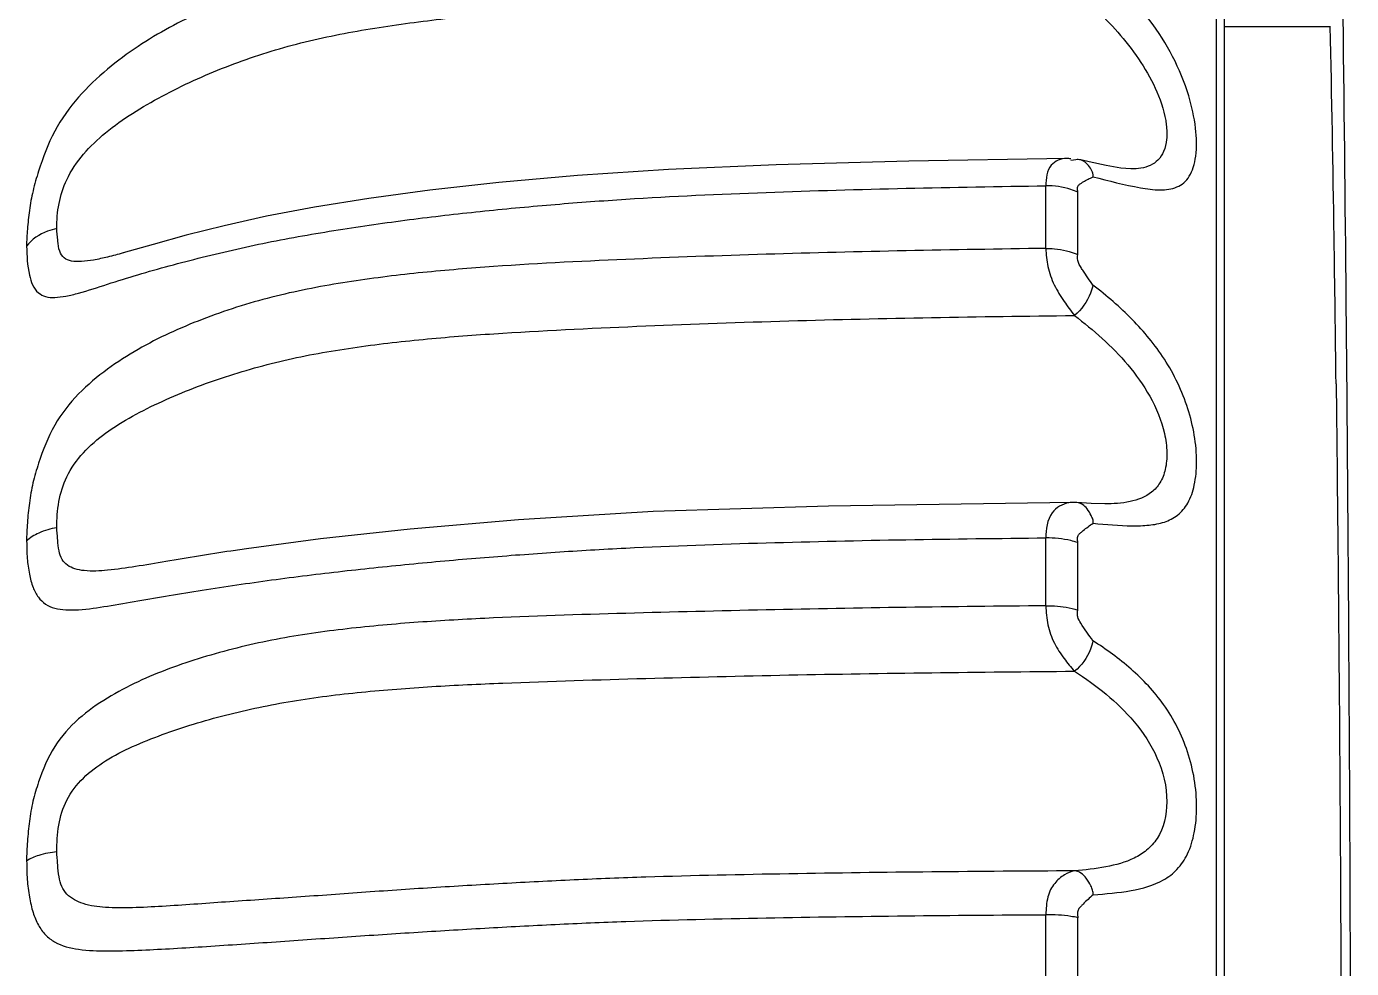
# Model space of a CAD drawing. Header units: millimetres. Extents: x 7426 to 8300, y 123 to 421.
# Drawn here: x 8176.312 to 8178.269, y 350.953 to 352.344 of the extents above; entities that cross this region are included whole.
import ezdxf

# ---------------------------------------------------------------- set-up
doc = ezdxf.new("R2010")
doc.units = ezdxf.units.MM
doc.layers.add('20_ALL_FEATURES', color=7, linetype='Continuous')

msp = doc.modelspace()

# ---------------------------------------------------------------- linework, layer by layer
at = {"layer": '20_ALL_FEATURES', "color": 7, "linetype": 'Continuous'}
for p, q in [((8178.0695, 350.1052), (8178.0693, 353.5644)), ((8178.0814, 349.6092), (8178.0814, 353.5123)), ((8178.0814, 352.3435), (8178.2376, 352.3435)), ((8177.8584, 352.1463), (8177.8544, 352.1458)), ((8177.8619, 352.1468), (8177.8584, 352.1463)), ((8177.9434, 352.1332), (8177.9432, 352.1332)), ((8177.8175, 352.0159), (8177.8175, 352.1083)), ((8177.8647, 352.0068), (8177.8647, 352.0987)), ((8178.2598, 352.0199), (8178.2601, 351.9883)), ((8176.4549, 352.0091), (8176.4548, 352.009)), ((8177.8598, 351.6405), (8177.8559, 351.6407)), ((8177.8631, 351.6405), (8177.8598, 351.6405)), ((8177.9046, 351.6387), (8177.9044, 351.6387)), ((8177.8175, 351.4882), (8177.8175, 351.5884)), ((8176.6172, 351.5694), (8176.6141, 351.569)), ((8177.8647, 351.4817), (8177.8647, 351.5814)), ((8177.8175, 350.9266), (8177.8175, 351.032)), ((8177.8647, 350.9227), (8177.8647, 351.0277))]:
    msp.add_line(p, q, dxfattribs=at)
for points in [[(8177.8479, 352.1487), (8177.6149, 352.1448), (8177.4194, 352.1391), (8177.26, 352.1322), (8177.1256, 352.1234), (8177.0095, 352.1131), (8176.9078, 352.1019), (8176.8178, 352.0897), (8176.7375, 352.0768), (8176.6664, 352.0633), (8176.6038, 352.0494), (8176.548, 352.0353), (8176.499, 352.0217), (8176.4549, 352.0091)], [(8177.9432, 352.1332), (8177.9283, 352.1344), (8177.9066, 352.1382), (8177.8812, 352.1437), (8177.8689, 352.1466)], [(8177.8559, 351.6407), (8177.4965, 351.6354), (8177.2374, 351.6272), (8177.0387, 351.6152), (8176.8786, 351.6014), (8176.7463, 351.5868), (8176.6372, 351.5723), (8176.6173, 351.5693)], [(8177.9045, 351.6387), (8177.8846, 351.6392), (8177.8631, 351.6405)]]:
    msp.add_lwpolyline(points, dxfattribs=at)
for centre, radius, start, end in [((8127.202, 351.2785), 51.0467, 0.84631, 1.19549), ((8177.8482, 352.1185), 0.0301, 84.2351, 90.6523), ((8177.8481, 352.1179), 0.0308, 78.4591, 84.2102), ((8102.1292, 350.8848), 76.1226, 0.701019, 0.863912), ((8177.8561, 351.6102), 0.0304, 90.5, 99.2492)]:
    msp.add_arc(centre, radius, start, end, dxfattribs=at)
for points, knots in [([(8178.2412, 353.1551), (8178.2433, 353.0767), (8178.2519, 352.6983), (8178.2568, 352.3199), (8178.2598, 352.0199)], [0, 0, 0, 0, 0.207319, 1, 1, 1, 1]), ([(8177.8175, 352.4964), (8177.6798, 352.4941), (8177.4729, 352.4891), (8177.1967, 352.4763), (8177.0231, 352.4645), (8176.8837, 352.4491), (8176.7784, 352.4321), (8176.673, 352.4072), (8176.5713, 352.3683), (8176.4902, 352.3253), (8176.4303, 352.2807), (8176.3872, 352.24), (8176.351, 352.1895), (8176.3329, 352.1406), (8176.3213, 352.1012), (8176.316, 352.0725), (8176.3135, 352.0452), (8176.3121, 352.0275), (8176.3123, 352.0191)], [0, 0, 0, 0, 0.24017, 0.360778, 0.482162, 0.543395, 0.605242, 0.668047, 0.731847, 0.794654, 0.827309, 0.861801, 0.89759, 0.934498, 0.952104, 0.969135, 0.985316, 1, 1, 1, 1]), ([(8178.0284, 352.2413), (8178.0164, 352.2812), (8177.9765, 352.3555), (8177.9179, 352.4142), (8177.8871, 352.4407)], [0, 0, 0, 0, 0.506218, 1, 1, 1, 1]), ([(8176.3571, 352.0451), (8176.3564, 352.0696), (8176.3671, 352.1258), (8176.4171, 352.1799), (8176.4688, 352.2161), (8176.5274, 352.25), (8176.6057, 352.2855), (8176.7045, 352.318), (8176.8069, 352.339), (8176.9108, 352.3537), (8177.0508, 352.3672), (8177.2266, 352.3783), (8177.508, 352.3911), (8177.7191, 352.3955), (8177.8598, 352.3973)], [0, 0, 0, 0, 0.045091, 0.100324, 0.130414, 0.161471, 0.224768, 0.288339, 0.352504, 0.416892, 0.48149, 0.611318, 0.741067, 1, 1, 1, 1]), ([(8177.8598, 352.3973), (8177.8839, 352.3767), (8177.9309, 352.3318), (8177.9683, 352.2773), (8177.9815, 352.2469)], [0, 0, 0, 0, 0.48912, 1, 1, 1, 1]), ([(8177.8872, 352.1216), (8177.9103, 352.1158), (8177.943, 352.1071), (8177.9846, 352.1011), (8178.0073, 352.1037), (8178.0217, 352.1124), (8178.0302, 352.1225), (8178.036, 352.1361), (8178.0409, 352.16), (8178.0396, 352.1961), (8178.0331, 352.2256), (8178.0284, 352.2413)], [0, 0, 0, 0, 0.263241, 0.371051, 0.463403, 0.506935, 0.553161, 0.606285, 0.668243, 0.820154, 1, 1, 1, 1]), ([(8177.9815, 352.2469), (8177.9882, 352.2315), (8177.9956, 352.2081), (8177.9966, 352.1778), (8177.9928, 352.1596), (8177.9841, 352.146), (8177.9678, 352.1349), (8177.953, 352.1333), (8177.9434, 352.1332)], [0, 0, 0, 0, 0.340944, 0.487375, 0.609588, 0.711959, 0.805641, 1, 1, 1, 1]), ([(8177.8479, 352.1487), (8177.8397, 352.1486), (8177.8195, 352.1402), (8177.8176, 352.1188), (8177.8175, 352.1083)], [0, 0, 0, 0, 0.436065, 1, 1, 1, 1]), ([(8177.8872, 352.1216), (8177.8879, 352.1229), (8177.887, 352.1263), (8177.8849, 352.1317), (8177.8801, 352.1399), (8177.8736, 352.1455), (8177.8689, 352.1466)], [0, 0, 0, 0, 0.132724, 0.280586, 0.557055, 1, 1, 1, 1]), ([(8177.8647, 352.0987), (8177.8645, 352.1007), (8177.8637, 352.1042), (8177.8652, 352.1095), (8177.8691, 352.1118), (8177.8737, 352.1148), (8177.8798, 352.118), (8177.8847, 352.1204), (8177.8872, 352.1216)], [0, 0, 0, 0, 0.170074, 0.302232, 0.42225, 0.538605, 0.770021, 1, 1, 1, 1]), ([(8176.3123, 352.0191), (8176.3127, 352.0048), (8176.3135, 351.9813), (8176.3237, 351.9525), (8176.3406, 351.9438), (8176.3548, 351.943), (8176.3712, 351.9453), (8176.3973, 351.9517), (8176.4324, 351.9634), (8176.4769, 351.9773), (8176.5236, 351.9905), (8176.5893, 352.0075), (8176.6744, 352.0269), (8176.7788, 352.0448), (8176.8838, 352.0596), (8176.9885, 352.0715), (8177.0929, 352.0812), (8177.2314, 352.0914), (8177.4041, 352.0991), (8177.611, 352.1051), (8177.7487, 352.1074), (8177.8175, 352.1083)], [0, 0, 0, 0, 0.027077, 0.045708, 0.05322, 0.061829, 0.072358, 0.084669, 0.112888, 0.142791, 0.173412, 0.20522, 0.271863, 0.339439, 0.406728, 0.473579, 0.540035, 0.606167, 0.737847, 0.869053, 1, 1, 1, 1]), ([(8177.8647, 352.0988), (8177.8614, 352.1004), (8177.8463, 352.1063), (8177.8299, 352.1085), (8177.8175, 352.1083)], [0, 0, 0, 0, 0.231436, 1, 1, 1, 1]), ([(8176.3571, 352.0451), (8176.3524, 352.0441), (8176.3357, 352.0394), (8176.3197, 352.0293), (8176.3123, 352.0191)], [0, 0, 0, 0, 0.274271, 1, 1, 1, 1]), ([(8176.4548, 352.0091), (8176.4472, 352.007), (8176.4327, 352.0032), (8176.4122, 351.9986), (8176.3943, 351.9962), (8176.3794, 351.9962), (8176.3668, 352.0008), (8176.3599, 352.0126), (8176.3585, 352.0247), (8176.3577, 352.0359), (8176.3568, 352.042), (8176.3571, 352.0451)], [0, 0, 0, 0, 0.175445, 0.332672, 0.46693, 0.57542, 0.662494, 0.749853, 0.8635, 0.930003, 1, 1, 1, 1]), ([(8177.8175, 352.0159), (8177.6798, 352.0139), (8177.473, 352.01), (8177.1967, 352.0001), (8177.0232, 351.9914), (8176.8838, 351.9796), (8176.7786, 351.9661), (8176.6735, 351.9458), (8176.5719, 351.9133), (8176.4907, 351.8767), (8176.4305, 351.838), (8176.3873, 351.802), (8176.3507, 351.7554), (8176.3326, 351.7085), (8176.3212, 351.6697), (8176.3159, 351.6402), (8176.3134, 351.6114), (8176.3121, 351.5925), (8176.3123, 351.5834)], [0, 0, 0, 0, 0.242248, 0.363859, 0.486166, 0.547775, 0.60986, 0.672617, 0.735766, 0.797126, 0.828585, 0.861507, 0.895597, 0.931409, 0.949139, 0.966756, 0.983938, 1, 1, 1, 1]), ([(8177.8175, 352.0159), (8177.8178, 352.0069), (8177.8196, 351.9883), (8177.8289, 351.9615), (8177.8439, 351.9382), (8177.8544, 351.9235), (8177.8598, 351.9167)], [0, 0, 0, 0, 0.2451, 0.507438, 0.764348, 1, 1, 1, 1]), ([(8177.8175, 352.0159), (8177.8217, 352.0159), (8177.8378, 352.0152), (8177.8539, 352.0117), (8177.8647, 352.0068)], [0, 0, 0, 0, 0.261412, 1, 1, 1, 1]), ([(8177.8871, 351.9615), (8177.8821, 351.9688), (8177.8757, 351.9779), (8177.8685, 351.9892), (8177.8643, 351.9964), (8177.8636, 352.0031), (8177.8647, 352.0068)], [0, 0, 0, 0, 0.515513, 0.64516, 0.774876, 1, 1, 1, 1]), ([(8178.2601, 351.9883), (8178.2618, 351.8161), (8178.2677, 351.0772), (8178.2688, 350.3383), (8178.2675, 349.7716)], [0, 0, 0, 0, 0.233056, 1, 1, 1, 1]), ([(8177.8871, 351.9615), (8177.8862, 351.9575), (8177.8807, 351.9408), (8177.87, 351.9257), (8177.8598, 351.9167)], [0, 0, 0, 0, 0.23032, 1, 1, 1, 1]), ([(8177.8872, 351.6101), (8177.9064, 351.6082), (8177.934, 351.6058), (8177.9693, 351.6066), (8177.9924, 351.6107), (8178.0133, 351.6211), (8178.0293, 351.6405), (8178.0383, 351.668), (8178.0422, 351.7155), (8178.0304, 351.7806), (8177.9962, 351.8526), (8177.9462, 351.9129), (8177.9075, 351.9459), (8177.8871, 351.9615)], [0, 0, 0, 0, 0.110039, 0.157364, 0.201102, 0.242845, 0.287163, 0.340618, 0.405094, 0.557134, 0.710851, 0.854195, 1, 1, 1, 1]), ([(8176.3571, 351.6035), (8176.3565, 351.629), (8176.3652, 351.6856), (8176.4172, 351.7376), (8176.4689, 351.769), (8176.5277, 351.7982), (8176.6062, 351.8281), (8176.7049, 351.8551), (8176.8071, 351.872), (8176.9109, 351.8835), (8177.0509, 351.8936), (8177.2266, 351.9018), (8177.508, 351.9118), (8177.7191, 351.9153), (8177.8598, 351.9167)], [0, 0, 0, 0, 0.047195, 0.100482, 0.129542, 0.159738, 0.221847, 0.284869, 0.348954, 0.413498, 0.478374, 0.608904, 0.739431, 1, 1, 1, 1]), ([(8177.8598, 351.9168), (8177.8739, 351.906), (8177.9016, 351.8834), (8177.94, 351.8442), (8177.9731, 351.798), (8177.992, 351.753), (8177.997, 351.7155), (8177.9951, 351.6905), (8177.9873, 351.6699), (8177.9706, 351.6508), (8177.941, 351.6399), (8177.917, 351.6388), (8177.9046, 351.6387)], [0, 0, 0, 0, 0.137025, 0.276238, 0.422145, 0.574631, 0.647562, 0.71222, 0.766945, 0.814525, 0.9039, 1, 1, 1, 1]), ([(8178.2461, 351.8161), (8178.248, 351.6618), (8178.2546, 350.9806), (8178.2557, 350.2993), (8178.2543, 349.7724)], [0, 0, 0, 0, 0.226511, 1, 1, 1, 1]), ([(8177.8512, 351.6403), (8177.8419, 351.6388), (8177.8203, 351.6256), (8177.8176, 351.6011), (8177.8175, 351.5884)], [0, 0, 0, 0, 0.427685, 1, 1, 1, 1]), ([(8177.8872, 351.6101), (8177.888, 351.6118), (8177.8867, 351.6162), (8177.8839, 351.6232), (8177.8792, 351.6311), (8177.8721, 351.6382), (8177.866, 351.6402), (8177.8631, 351.6405)], [0, 0, 0, 0, 0.139457, 0.287287, 0.560241, 0.791501, 1, 1, 1, 1]), ([(8176.3571, 351.6035), (8176.3479, 351.602), (8176.3318, 351.5976), (8176.3172, 351.5887), (8176.3123, 351.5834)], [0, 0, 0, 0, 0.566136, 1, 1, 1, 1]), ([(8176.6141, 351.569), (8176.582, 351.5642), (8176.535, 351.5563), (8176.4744, 351.5461), (8176.4343, 351.5402), (8176.4041, 351.5386), (8176.384, 351.542), (8176.3723, 351.5473), (8176.3637, 351.5567), (8176.3596, 351.5701), (8176.3583, 351.5829), (8176.3576, 351.5943), (8176.3569, 351.6004), (8176.3571, 351.6035)], [0, 0, 0, 0, 0.319471, 0.469011, 0.60537, 0.718764, 0.764856, 0.804892, 0.843203, 0.886921, 0.939982, 0.969598, 1, 1, 1, 1]), ([(8177.8647, 351.5814), (8177.8645, 351.5835), (8177.8637, 351.5874), (8177.8652, 351.5931), (8177.8691, 351.5963), (8177.8737, 351.6003), (8177.8798, 351.6049), (8177.8847, 351.6084), (8177.8872, 351.6101)], [0, 0, 0, 0, 0.164921, 0.299628, 0.421758, 0.538962, 0.770569, 1, 1, 1, 1]), ([(8176.3123, 351.5834), (8176.3125, 351.575), (8176.3127, 351.5587), (8176.3158, 351.5359), (8176.3208, 351.5163), (8176.3286, 351.5008), (8176.3398, 351.4899), (8176.3542, 351.4838), (8176.3709, 351.4817), (8176.3971, 351.4823), (8176.4326, 351.4878), (8176.4771, 351.4955), (8176.5237, 351.5034), (8176.5895, 351.5141), (8176.6747, 351.5268), (8176.7789, 351.5396), (8176.8838, 351.5506), (8176.9885, 351.5598), (8177.0929, 351.5676), (8177.2314, 351.5757), (8177.4729, 351.5839), (8177.6798, 351.5872), (8177.8175, 351.5884)], [0, 0, 0, 0, 0.015929, 0.030723, 0.043533, 0.054013, 0.06319, 0.072505, 0.083023, 0.094943, 0.121986, 0.150804, 0.180512, 0.211528, 0.276914, 0.343628, 0.41027, 0.476598, 0.542601, 0.608321, 0.739253, 1, 1, 1, 1]), ([(8177.8647, 351.5814), (8177.8613, 351.5826), (8177.8459, 351.5869), (8177.8299, 351.5885), (8177.8175, 351.5884)], [0, 0, 0, 0, 0.227078, 1, 1, 1, 1]), ([(8177.8175, 351.4882), (8177.7487, 351.4875), (8177.611, 351.4861), (8177.4042, 351.4822), (8177.1968, 351.4772), (8177.0233, 351.4718), (8176.8839, 351.4639), (8176.7788, 351.4543), (8176.674, 351.4391), (8176.5888, 351.4178), (8176.5233, 351.396), (8176.4762, 351.3766), (8176.4308, 351.3525), (8176.3875, 351.3224), (8176.3505, 351.2809), (8176.3323, 351.237), (8176.3211, 351.1996), (8176.3159, 351.1701), (8176.3134, 351.1406), (8176.3121, 351.1209), (8176.3123, 351.1113)], [0, 0, 0, 0, 0.122393, 0.245032, 0.368009, 0.491624, 0.553819, 0.616365, 0.679311, 0.742044, 0.772383, 0.802166, 0.83244, 0.863671, 0.895674, 0.929726, 0.947224, 0.965061, 0.982888, 1, 1, 1, 1]), ([(8177.8175, 351.4882), (8177.8217, 351.4883), (8177.8376, 351.4878), (8177.8536, 351.4854), (8177.8647, 351.4817)], [0, 0, 0, 0, 0.264558, 1, 1, 1, 1]), ([(8177.8175, 351.4882), (8177.8177, 351.4788), (8177.8194, 351.4598), (8177.8287, 351.433), (8177.8437, 351.4108), (8177.8543, 351.3974), (8177.8598, 351.3915)], [0, 0, 0, 0, 0.260983, 0.526413, 0.777277, 1, 1, 1, 1]), ([(8177.8871, 351.4365), (8177.8809, 351.445), (8177.8726, 351.4561), (8177.8646, 351.47), (8177.8639, 351.4769), (8177.8645, 351.4801), (8177.8647, 351.4817)], [0, 0, 0, 0, 0.610737, 0.808793, 0.908676, 1, 1, 1, 1]), ([(8177.8871, 351.4365), (8177.8862, 351.4322), (8177.8811, 351.4153), (8177.8704, 351.3997), (8177.8598, 351.3916)], [0, 0, 0, 0, 0.246422, 1, 1, 1, 1]), ([(8177.8871, 351.0615), (8177.9059, 351.0627), (8177.9414, 351.0658), (8177.985, 351.0772), (8178.0128, 351.0986), (8178.0288, 351.1227), (8178.0381, 351.1545), (8178.0423, 351.2058), (8178.031, 351.2724), (8177.9957, 351.3426), (8177.9449, 351.3961), (8177.9067, 351.4239), (8177.8871, 351.4365)], [0, 0, 0, 0, 0.105957, 0.201161, 0.248214, 0.300056, 0.361409, 0.432587, 0.588647, 0.735065, 0.868648, 1, 1, 1, 1]), ([(8176.3571, 351.125), (8176.3565, 351.1508), (8176.3634, 351.207), (8176.4175, 351.2552), (8176.4691, 351.281), (8176.5281, 351.3047), (8176.6067, 351.3282), (8176.7053, 351.3491), (8176.8072, 351.3615), (8176.911, 351.3694), (8177.051, 351.3759), (8177.2267, 351.3811), (8177.5081, 351.388), (8177.7192, 351.3904), (8177.8598, 351.3915)], [0, 0, 0, 0, 0.04827, 0.09903, 0.127026, 0.156397, 0.217464, 0.2801, 0.344265, 0.409111, 0.474395, 0.605862, 0.737383, 1, 1, 1, 1]), ([(8177.8598, 351.3916), (8177.892, 351.3706), (8177.94, 351.3335), (8177.9854, 351.2642), (8178.0009, 351.2028), (8177.9902, 351.1521), (8177.9672, 351.1267), (8177.9419, 351.1111), (8177.9052, 351.1014), (8177.8753, 351.098), (8177.8598, 351.0967)], [0, 0, 0, 0, 0.264345, 0.408683, 0.561665, 0.690258, 0.743133, 0.792864, 0.892945, 1, 1, 1, 1]), ([(8176.3571, 351.125), (8176.348, 351.124), (8176.3325, 351.1211), (8176.3176, 351.1152), (8176.3123, 351.1113)], [0, 0, 0, 0, 0.583786, 1, 1, 1, 1]), ([(8177.8598, 351.0967), (8177.7192, 351.0961), (8177.5081, 351.094), (8177.2618, 351.089), (8177.121, 351.0836), (8177.0157, 351.078), (8176.911, 351.0719), (8176.8074, 351.0649), (8176.7059, 351.0573), (8176.6077, 351.051), (8176.5292, 351.0451), (8176.47, 351.042), (8176.4308, 351.0419), (8176.3973, 351.0461), (8176.374, 351.0579), (8176.3634, 351.0738), (8176.3596, 351.0888), (8176.3583, 351.1029), (8176.3576, 351.1153), (8176.3568, 351.1217), (8176.3571, 351.125)], [0, 0, 0, 0, 0.270591, 0.406137, 0.473985, 0.541662, 0.608983, 0.675748, 0.741471, 0.80476, 0.865007, 0.893077, 0.918665, 0.940316, 0.95793, 0.966524, 0.976211, 0.987519, 0.993717, 1, 1, 1, 1]), ([(8176.3123, 351.1113), (8176.3125, 351.1022), (8176.3127, 351.0844), (8176.3159, 351.0589), (8176.321, 351.0362), (8176.3287, 351.0171), (8176.3394, 351.0019), (8176.3587, 350.9871), (8176.391, 350.9792), (8176.4324, 350.9782), (8176.4771, 350.9794), (8176.5238, 350.9818), (8176.5896, 350.9859), (8176.6749, 350.9916), (8176.779, 350.999), (8176.8839, 351.006), (8176.9886, 351.0123), (8177.0929, 351.0179), (8177.2314, 351.0238), (8177.4042, 351.0276), (8177.611, 351.0306), (8177.7487, 351.0317), (8177.8175, 351.032)], [0, 0, 0, 0, 0.017145, 0.033437, 0.048077, 0.060666, 0.071812, 0.082495, 0.105667, 0.132291, 0.160446, 0.189526, 0.219938, 0.284186, 0.349969, 0.41581, 0.481414, 0.546748, 0.611838, 0.741568, 0.870899, 1, 1, 1, 1]), ([(8177.8598, 351.0967), (8177.8546, 351.0959), (8177.8434, 351.0912), (8177.8318, 351.0808), (8177.824, 351.0692), (8177.8186, 351.0536), (8177.8176, 351.0408), (8177.8175, 351.032)], [0, 0, 0, 0, 0.189424, 0.417637, 0.546529, 0.685805, 1, 1, 1, 1]), ([(8177.8872, 351.0615), (8177.888, 351.0635), (8177.8866, 351.0684), (8177.8833, 351.0764), (8177.878, 351.0855), (8177.8701, 351.0939), (8177.8632, 351.0964), (8177.8598, 351.0967)], [0, 0, 0, 0, 0.140764, 0.286332, 0.558125, 0.78981, 1, 1, 1, 1]), ([(8177.8872, 351.0615), (8177.8847, 351.0592), (8177.8797, 351.0547), (8177.8736, 351.049), (8177.869, 351.044), (8177.8652, 351.0399), (8177.8636, 351.0339), (8177.8645, 351.0298), (8177.8647, 351.0276)], [0, 0, 0, 0, 0.233173, 0.467955, 0.586769, 0.708609, 0.846013, 1, 1, 1, 1]), ([(8177.8647, 351.0276), (8177.8613, 351.0284), (8177.8457, 351.0311), (8177.8298, 351.0321), (8177.8175, 351.032)], [0, 0, 0, 0, 0.223449, 1, 1, 1, 1])]:
    msp.add_open_spline(points, degree=3, knots=knots, dxfattribs=at)
msp.add_open_spline([(8177.8689, 352.1466), (8177.8667, 352.1471), (8177.8642, 352.1471), (8177.8619, 352.1468)], degree=3, dxfattribs=at)

doc.saveas('drawing.dxf')
